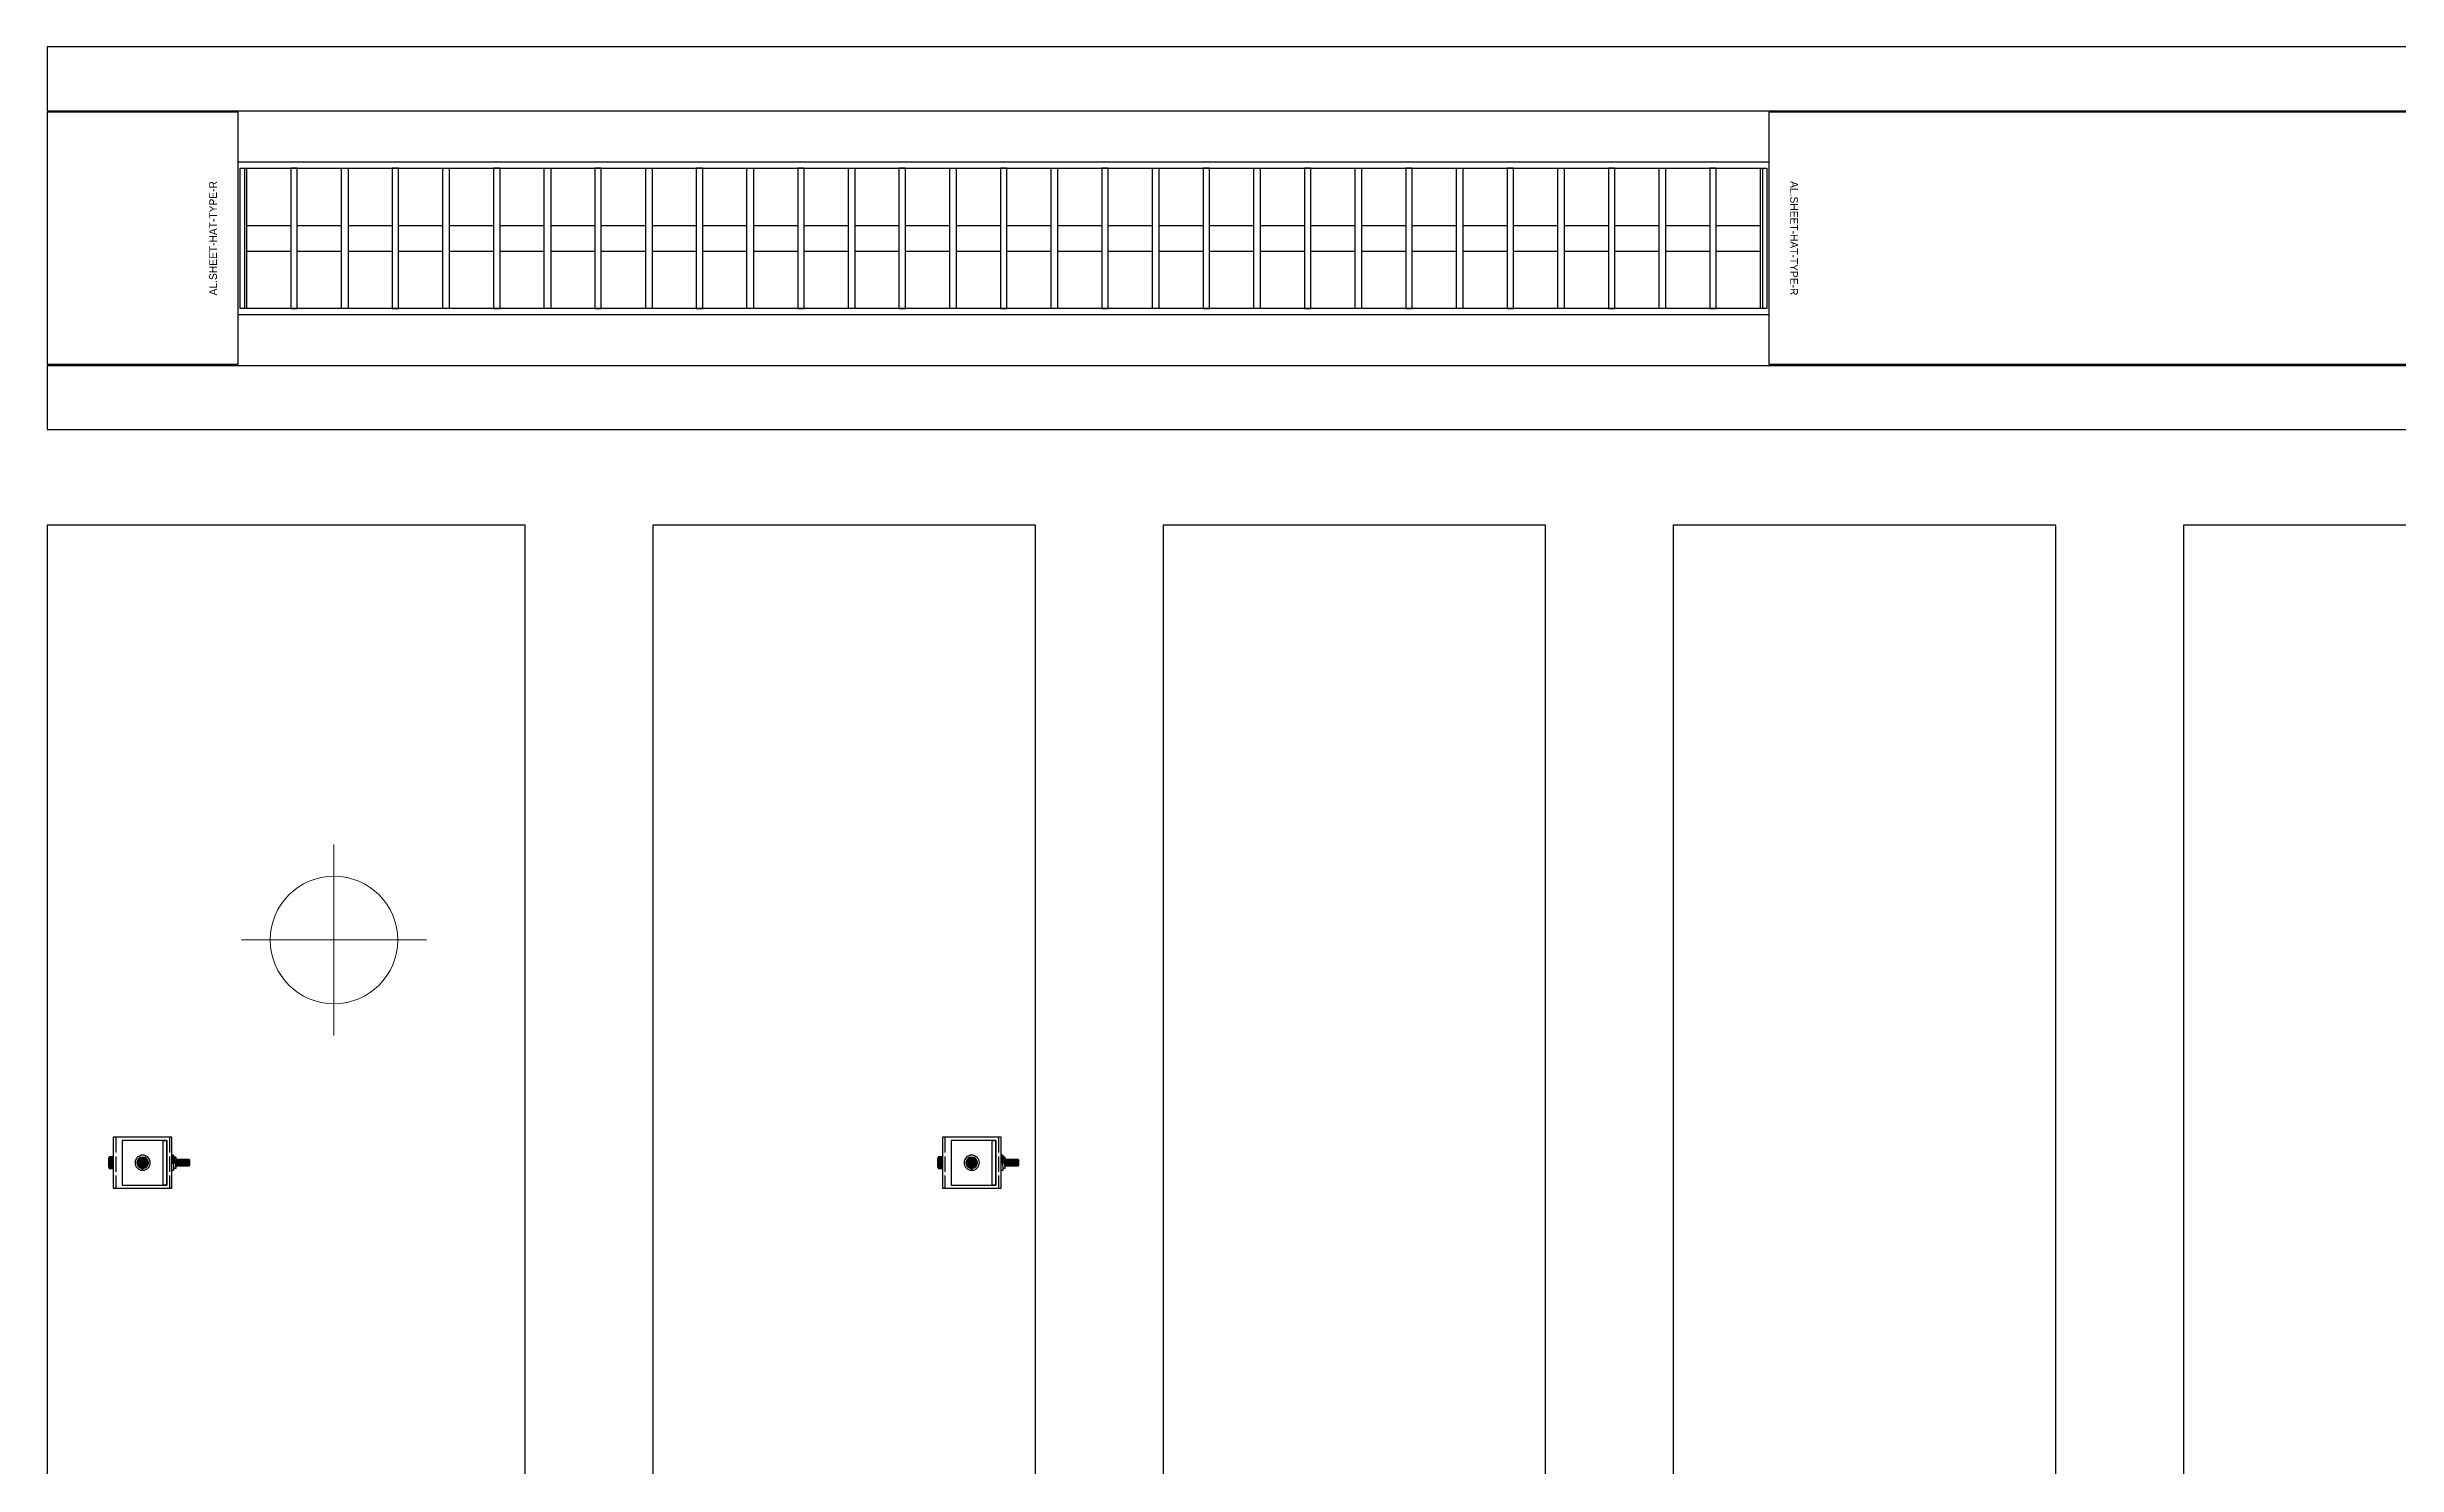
# Model space of a CAD drawing. Header units: millimetres. Extents: x -962357 to -591296, y -195428 to 59420.
# Drawn here: x -832205 to -830363, y 6150 to 7263 of the extents above; entities that cross this region are included whole.
import ezdxf
from ezdxf.enums import TextEntityAlignment as Align

# ---------------------------------------------------------------- set-up
doc = ezdxf.new("R2010")
doc.units = ezdxf.units.MM
doc.linetypes.add('ACAD_ISO02W100', pattern=[15, 12, -3])
doc.linetypes.add('DPA_Boundary Line 500', pattern=[3.75, 0, -0.75, 1.5, -0.75, 0, -0.75])
for name, color, linetype in [('000 - CSD_PL_001 - ASCESSORIES', 251, 'Continuous'), ('000 - H A T C H', 8, 'Continuous'), ('000 - WIPEOUT', 250, 'Continuous'), ('001 - ASCESSORIES', 251, 'Continuous'), ('008 - LIGHTING', 1, 'Continuous'), ('A04_TUBE SERIES', 2, 'Continuous'), ('A11_ALU.SOLID SHEET', 2, 'Continuous')]:
    doc.layers.add(name, color=color, linetype=linetype)
for name, color, linetype, lineweight in [('A-DETL-GENF', 2, 'Continuous', 9), ('E-LITE-EQPM', 2, 'Continuous', 9), ('I-WALL-E', 2, 'Continuous', 9)]:
    doc.layers.add(name, color=color, linetype=linetype, lineweight=lineweight)
doc.layers.get('000 - CSD_PL_001 - ASCESSORIES').off()

# ---------------------------------------------------------------- blocks, each defined once
blk = doc.blocks.new('*U634')
at = {"color": 1}
blk.add_wipeout([(600, -60), (-600, -60), (-600, 60), (600, 60)], dxfattribs=at).dxf.layer = '000 - WIPEOUT'
at = {"layer": '001 - ASCESSORIES', "color": 0}
blk.add_lwpolyline([(600, -60), (-600, -60), (-600, 60), (600, 60)], close=True, dxfattribs=at)
at = {"layer": '001 - ASCESSORIES'}
for points in [[(-593.5, -55), (-598.5, -55), (-598.5, 55), (-593.5, 55)], [(595, -55), (-595, -55), (-595, 55), (595, 55)], [(-558.8, -55), (-553.8, -55), (-553.8, 55), (-558.8, 55)], [(-514, -55), (-519, -55), (-519, 55), (-514, 55)], [(-479.3, -55), (-474.3, -55), (-474.3, 55), (-479.3, 55)], [(-434.6, -55), (-439.6, -55), (-439.6, 55), (-434.6, 55)], [(-399.8, -55), (-394.8, -55), (-394.8, 55), (-399.8, 55)], [(-355.1, -55), (-360.1, -55), (-360.1, 55), (-355.1, 55)], [(-320.4, -55), (-315.4, -55), (-315.4, 55), (-320.4, 55)], [(-275.6, -55), (-280.6, -55), (-280.6, 55), (-275.6, 55)], [(-240.9, -55), (-235.9, -55), (-235.9, 55), (-240.9, 55)], [(-196.2, -55), (-201.2, -55), (-201.2, 55), (-196.2, 55)], [(-161.4, -55), (-156.4, -55), (-156.4, 55), (-161.4, 55)], [(-116.7, -55), (-121.7, -55), (-121.7, 55), (-116.7, 55)], [(-82, -55), (-77, -55), (-77, 55), (-82, 55)], [(-37.2, -55), (-42.2, -55), (-42.2, 55), (-37.2, 55)], [(-2.5, -55), (2.5, -55), (2.5, 55), (-2.5, 55)], [(42.2, -55), (37.2, -55), (37.2, 55), (42.2, 55)], [(77, -55), (82, -55), (82, 55), (77, 55)], [(121.7, -55), (116.7, -55), (116.7, 55), (121.7, 55)], [(156.4, -55), (161.4, -55), (161.4, 55), (156.4, 55)], [(201.2, -55), (196.2, -55), (196.2, 55), (201.2, 55)], [(235.9, -55), (240.9, -55), (240.9, 55), (235.9, 55)], [(280.6, -55), (275.6, -55), (275.6, 55), (280.6, 55)], [(315.4, -55), (320.4, -55), (320.4, 55), (315.4, 55)], [(360.1, -55), (355.1, -55), (355.1, 55), (360.1, 55)], [(394.8, -55), (399.8, -55), (399.8, 55), (394.8, 55)], [(439.6, -55), (434.6, -55), (434.6, 55), (439.6, 55)], [(474.3, -55), (479.3, -55), (479.3, 55), (474.3, 55)], [(519, -55), (514, -55), (514, 55), (519, 55)], [(553.8, -55), (558.8, -55), (558.8, 55), (553.8, 55)], [(598.5, -55), (593.5, -55), (593.5, 55), (598.5, 55)]]:
    blk.add_lwpolyline(points, close=True, dxfattribs=at)
for points in [[(-593.5, 10), (-558.8, 10)], [(-553.8, 10), (-519, 10)], [(-514, 10), (-479.3, 10)], [(-474.3, 10), (-439.6, 10)], [(-434.6, 10), (-399.8, 10)], [(-394.8, 10), (-360.1, 10)], [(-355.1, 10), (-320.4, 10)], [(-315.4, 10), (-280.6, 10)], [(-275.6, 10), (-240.9, 10)], [(-235.9, 10), (-201.2, 10)], [(-196.2, 10), (-161.4, 10)], [(-156.4, 10), (-121.7, 10)], [(-116.7, 10), (-82, 10)], [(-77, 10), (-42.2, 10)], [(-37.2, 10), (-2.5, 10)], [(2.5, 10), (37.2, 10)], [(42.2, 10), (77, 10)], [(82, 10), (116.7, 10)], [(121.7, 10), (156.4, 10)], [(161.4, 10), (196.2, 10)], [(201.2, 10), (235.9, 10)], [(240.9, 10), (275.6, 10)], [(280.6, 10), (315.4, 10)], [(320.4, 10), (355.1, 10)], [(360.1, 10), (394.8, 10)], [(399.8, 10), (434.6, 10)], [(439.6, 10), (474.3, 10)], [(479.3, 10), (514, 10)], [(519, 10), (553.8, 10)], [(558.8, 10), (593.5, 10)], [(-593.5, -10), (-558.8, -10)], [(-553.8, -10), (-519, -10)], [(-514, -10), (-479.3, -10)], [(-474.3, -10), (-439.6, -10)], [(-434.6, -10), (-399.8, -10)], [(-394.8, -10), (-360.1, -10)], [(-355.1, -10), (-320.4, -10)], [(-315.4, -10), (-280.6, -10)], [(-275.6, -10), (-240.9, -10)], [(-235.9, -10), (-201.2, -10)], [(-196.2, -10), (-161.4, -10)], [(-156.4, -10), (-121.7, -10)], [(-116.7, -10), (-82, -10)], [(-77, -10), (-42.2, -10)], [(-37.2, -10), (-2.5, -10)], [(2.5, -10), (37.2, -10)], [(42.2, -10), (77, -10)], [(82, -10), (116.7, -10)], [(121.7, -10), (156.4, -10)], [(161.4, -10), (196.2, -10)], [(201.2, -10), (235.9, -10)], [(240.9, -10), (275.6, -10)], [(280.6, -10), (315.4, -10)], [(320.4, -10), (355.1, -10)], [(360.1, -10), (394.8, -10)], [(399.8, -10), (434.6, -10)], [(439.6, -10), (474.3, -10)], [(479.3, -10), (514, -10)], [(519, -10), (553.8, -10)], [(558.8, -10), (593.5, -10)]]:
    blk.add_lwpolyline(points, dxfattribs=at)
blk = doc.blocks.new('*U506')
at = {"layer": 'A11_ALU.SOLID SHEET', "color": 0}
blk.add_lwpolyline([(150, -98.8), (150, 98.8), (0, 98.8), (0, -98.8)], close=True, dxfattribs=at)
at = {"layer": 'Defpoints', "color": 250}
blk.add_point((0, 0), dxfattribs=at)
blk.add_text('AL.SHEET-HAT-TYPE-R', height=6, rotation=270, dxfattribs=at).set_placement((15, 0), align=Align.BOTTOM_CENTER)
blk = doc.blocks.new('*U507')
at = {"layer": 'A11_ALU.SOLID SHEET', "color": 0}
blk.add_lwpolyline([(825.7, -98.8), (825.7, 98.8), (0, 98.8), (0, -98.8)], close=True, dxfattribs=at)
at = {"layer": 'Defpoints', "color": 250}
blk.add_point((0, 0), dxfattribs=at)
blk.add_text('AL.SHEET-HAT-TYPE-R', height=6, rotation=270, dxfattribs=at).set_placement((15, 0), align=Align.BOTTOM_CENTER)
blk = doc.blocks.new('*U621')
at = {"color": 3}
for points in [[(-875, 550), (875, 550), (875, 250), (-875, 250)], [(-875, 150), (875, 150), (875, -150), (-875, -150)], [(-875, -250), (875, -250), (875, -550), (-875, -550)]]:
    blk.add_wipeout(points, dxfattribs=at).dxf.layer = '000 - WIPEOUT'
at = {"layer": 'A11_ALU.SOLID SHEET', "color": 0, "linetype": 'ByBlock'}
for points in [[(-875, 250), (875, 250), (875, 550), (-875, 550)], [(-875, -150), (875, -150), (875, 150), (-875, 150)], [(-875, -550), (875, -550), (875, -250), (-875, -250)]]:
    blk.add_lwpolyline(points, close=True, dxfattribs=at)
blk = doc.blocks.new('*U393')
at = {"layer": 'Defpoints'}
blk.add_point((0, 0), dxfattribs=at)
blk.add_wipeout([(875, 250), (875, 625), (-875, 625), (-875, 250)]).dxf.layer = '000 - WIPEOUT'
at = {"layer": 'A11_ALU.SOLID SHEET', "color": 0}
blk.add_lwpolyline([(875, 250), (875, 625), (-875, 625), (-875, 250)], close=True, dxfattribs=at)
at = {"layer": 'Defpoints'}
blk.add_point((0, 400), dxfattribs=at)
blk = doc.blocks.new('*U400')
blk.add_attdef('EXTR.OVL-LENGTH_', (-25, -59.1), '', height=5)
blk.add_wipeout([(-25, 0), (25, 0), (25, 2175.7), (-25, 2175.7)]).dxf.layer = '000 - WIPEOUT'
at = {"layer": 'A04_TUBE SERIES', "color": 0}
blk.add_lwpolyline([(-25, 0), (25, 0), (25, 2175.7), (-25, 2175.7)], close=True, dxfattribs=at)
blk = doc.blocks.new('*U401')
blk.add_attdef('EXTR.OVL-LENGTH_', (-25, -59.1), '', height=5)
blk.add_wipeout([(-25, 0), (25, 0), (25, 2175.7), (-25, 2175.7)]).dxf.layer = '000 - WIPEOUT'
at = {"layer": 'A04_TUBE SERIES', "color": 0}
blk.add_lwpolyline([(-25, 0), (25, 0), (25, 2175.7), (-25, 2175.7)], close=True, dxfattribs=at)
blk = doc.blocks.new('*U402')
at = {"layer": 'Defpoints'}
blk.add_point((0, 0), dxfattribs=at)
blk.add_wipeout([(875, 250), (875, 650), (-875, 650), (-875, 250)]).dxf.layer = '000 - WIPEOUT'
at = {"layer": 'A11_ALU.SOLID SHEET', "color": 0}
blk.add_lwpolyline([(875, 250), (875, 650), (-875, 650), (-875, 250)], close=True, dxfattribs=at)
at = {"layer": 'Defpoints'}
blk.add_point((0, 400), dxfattribs=at)
blk = doc.blocks.new('*U5836')
at = {"layer": 'A11_ALU.SOLID SHEET', "color": 1, "rotation": 179.9999999999998}
blk.add_blockref('*U506', (-87375, 3532.5), dxfattribs=at)
at = {"layer": 'A11_ALU.SOLID SHEET', "color": 1}
blk.add_blockref('*U507', (-86175, 3532.5), dxfattribs=at)
at = {"layer": 'A11_ALU.SOLID SHEET', "linetype": 'ByBlock', "rotation": 90}
blk.add_blockref('*U621', (-86500, 2432.5), dxfattribs=at)
at = {"layer": '008 - LIGHTING'}
blk.add_blockref('*U634', (-86775, 3532.5), dxfattribs=at)
at = {"layer": 'A04_TUBE SERIES', "linetype": 'ByBlock'}
for name, p, rotation in [('*U400', (-85349.3, 3657.5), 90), ('*U401', (-85349.3, 3407.5), 89.99999999997452)]:
    blk.add_blockref(name, p, dxfattribs=dict(at, rotation=rotation))
at = {"layer": 'A11_ALU.SOLID SHEET', "linetype": 'ByBlock'}
for name, p, rotation in [('*U393', (-86900, 2432.5), 90), ('*U402', (-86100, 2432.5), 270)]:
    blk.add_blockref(name, p, dxfattribs=dict(at, rotation=rotation))
blk = doc.blocks.new('LGF_DL_SAA_LowPower_DL1a - LGF_DL_SAA_LowPower_DL1a-8832329-4180-01 LOWER PLATFORM LEVEL - REFLECTED CEILING PLAN')
at = {"layer": 'A-DETL-GENF'}
for p, q in [((0, 75), (0, -75)), ((72.5, 0), (-72.5, 0))]:
    blk.add_line(p, q, dxfattribs=at)
blk.add_circle((0, 0), 50, dxfattribs=at)
blk = doc.blocks.new('C-1-PP19-AR-4180-01-B_20250908-040939_EXDOWNLIGHT')
at = {"layer": 'E-LITE-EQPM', "extrusion": (0, 0, -1), "rotation": 180}
blk.add_blockref('LGF_DL_SAA_LowPower_DL1a - LGF_DL_SAA_LowPower_DL1a-8832329-4180-01 LOWER PLATFORM LEVEL - REFLECTED CEILING PLAN', (87300, 2982.2), dxfattribs=at)
blk = doc.blocks.new('000 - ASSCESSORIES_FAMELINE_GALV.BRACKET_FITTING_L-PROFILE_BK-08_TOP_VIEW')
at = {"linetype": 'Continuous'}
blk.add_wipeout([(-17.5, 19), (-17.5, -16), (17.5, -16), (17.5, 19)], dxfattribs=at).dxf.layer = '000 - WIPEOUT'
at = {"layer": '001 - ASCESSORIES', "linetype": 'ByBlock'}
blk.add_lwpolyline([(-17.5, 19), (17.5, 19), (17.5, 16), (-17.5, 16)], close=True, dxfattribs=at)
at = {"layer": '001 - ASCESSORIES', "color": 0, "linetype": 'Continuous'}
blk.add_lwpolyline([(-17.5, 19), (-17.5, -16), (17.5, -16), (17.5, 19)], close=True, dxfattribs=at)
at = {"layer": '001 - ASCESSORIES'}
blk.add_circle((0, 0), 3.5, dxfattribs=at)
blk = doc.blocks.new('*U492')
at = {"layer": '001 - ASCESSORIES', "color": 0}
blk.add_blockref('000 - ASSCESSORIES_FAMELINE_GALV.BRACKET_FITTING_L-PROFILE_BK-08_TOP_VIEW', (0, 0), dxfattribs=at)
blk = doc.blocks.new('000 - DYNAMIC_VIEW_ASSCESSORIES_GALV.STUD_FULL_THREAD_1-4_TOP_VIEW')
at = {"layer": '000 - H A T C H'}
h = blk.add_hatch(color=250, dxfattribs=at)
h.dxf.hatch_style = 1
edge = h.paths.add_edge_path()
edge.add_arc((0, 0), 3.18, 0, 360)
at = {"layer": '001 - ASCESSORIES', "color": 0}
blk.add_circle((0, 0), 3.18, dxfattribs=at)
blk = doc.blocks.new('*U485')
at = {"layer": '001 - ASCESSORIES', "color": 0}
blk.add_blockref('000 - DYNAMIC_VIEW_ASSCESSORIES_GALV.STUD_FULL_THREAD_1-4_TOP_VIEW', (0, 0), dxfattribs=at)
blk = doc.blocks.new('000 - ASSCESSORIES_FAMELINE_GALV.BRACKET_FITTING_U-PROFILE_BK-07_TOP_VIEW')
at = {"linetype": 'Continuous'}
blk.add_wipeout([(20, -23), (20, 23), (-20, 23), (-20, -23)], dxfattribs=at).dxf.layer = '000 - WIPEOUT'
at = {"layer": '001 - ASCESSORIES', "linetype": 'ACAD_ISO02W100'}
for p, q in [((20, 21), (-20, 21)), ((20, -21), (-20, -21))]:
    blk.add_line(p, q, dxfattribs=at)
at = {"layer": '001 - ASCESSORIES', "color": 0, "linetype": 'Continuous'}
blk.add_lwpolyline([(20, -23), (20, 23), (-20, 23), (-20, -23)], close=True, dxfattribs=at)
at = {"layer": '001 - ASCESSORIES', "linetype": 'Continuous'}
blk.add_circle((0, 0), 3.5, dxfattribs=at)
blk = doc.blocks.new('*U489')
at = {"layer": '001 - ASCESSORIES', "color": 0, "linetype": 'ByBlock'}
blk.add_blockref('000 - ASSCESSORIES_FAMELINE_GALV.BRACKET_FITTING_U-PROFILE_BK-07_TOP_VIEW', (0, 0), dxfattribs=at)
blk = doc.blocks.new('*U281')
at = {"layer": '001 - ASCESSORIES', "color": 0}
blk.add_lwpolyline([(4.6, 0), (2.3, 4), (-2.3, 4), (-4.6, 0), (-2.3, -4), (2.3, -4)], close=True, dxfattribs=at)
at = {"layer": '001 - ASCESSORIES', "color": 8}
blk.add_circle((0, 0), 3.85, dxfattribs=at)
at = {"layer": '001 - ASCESSORIES', "color": 0}
blk.add_circle((0, 0), 2.6, dxfattribs=at)
blk = doc.blocks.new('*U639')
at = {"layer": '000 - CSD_PL_001 - ASCESSORIES', "color": 0, "rotation": 270}
blk.add_blockref('*U281', (0, 0), dxfattribs=at)
blk = doc.blocks.new('*U308')
at = {"layer": '001 - ASCESSORIES'}
blk.add_lwpolyline([(-0.3, -4.5), (-0.3, -2.5, -19.949874), (0.3, -2.5), (0.3, -4.5)], format="xyb", dxfattribs=at)
blk.add_arc((0, 0), 4.5, 273.1847, 266.8153, dxfattribs=at)
blk = doc.blocks.new('000 - ASSCESSORIES_SPRING_WASHER_M5_TOP_VIEW')
at = {"color": 6}
blk.add_blockref('*U308', (0, 0), dxfattribs=at)
blk = doc.blocks.new('*U641')
at = {"color": 6}
blk.add_blockref('000 - ASSCESSORIES_SPRING_WASHER_M5_TOP_VIEW', (0, 0), dxfattribs=at)
blk = doc.blocks.new('*U307')
at = {"layer": '001 - ASCESSORIES'}
blk.add_lwpolyline([(-0.3, -6), (-0.3, -2.5, -19.949874), (0.2, -2.5), (0.2, -6)], format="xyb", dxfattribs=at)
blk.add_arc((0, 0), 6, 273.1847, 266.8153, dxfattribs=at)
blk = doc.blocks.new('000 - ASSCESSORIES_WASHER_M5_TOP_VIEW')
at = {"color": 6}
blk.add_blockref('*U307', (0, 0), dxfattribs=at)
blk = doc.blocks.new('*U640')
at = {"color": 6}
blk.add_blockref('000 - ASSCESSORIES_WASHER_M5_TOP_VIEW', (0, 0), dxfattribs=at)
blk = doc.blocks.new('*U282')
at = {"color": 1}
for p, q in [((-3.5, 3.5), (3.5, 3.5)), ((-3.5, 0), (3.5, 0))]:
    blk.add_line(p, q, dxfattribs=at)
at = {"color": 0}
for points in [[(-2.3, 3.2, 0.249855), (-4.6, 3.2), (-4.6, 0.3, 0.249855), (-2.3, 0.3)], [(2.3, 3.2, 0.062432), (0, 3.5, 0.062432), (-2.3, 3.2), (-2.3, 0.3, 0.061701), (0, 0, 0.061701), (2.3, 0.3)], [(4.6, 3.2, 0.249855), (2.3, 3.2), (2.3, 0.3, 0.249855), (4.6, 0.3)]]:
    blk.add_lwpolyline(points, format="xyb", close=True, dxfattribs=at)
blk = doc.blocks.new('*U296')
at = {"layer": '000 - H A T C H'}
h = blk.add_hatch(dxfattribs=at)
h.set_pattern_fill('ANSI35', color=8, scale=4, angle=65)
h.set_pattern_definition([(110, (-0.5, 0), (-0.939693, -0.34202), []), (110, (-0.2012, 0.6409), (-0.939693, -0.34202), [1.25, -0.25, 0, -0.25])])
h.paths.add_polyline_path([(0, -2.5), (59.5, -2.5), (59.5, 2.5), (0, 2.5)])
at = {"color": 8}
blk.add_line((59.5, -2.5), (59.5, 2.5), dxfattribs=at)
at = {"color": 1}
blk.add_lwpolyline([(59.5, 2.5), (0, 2.5), (0, -2.5), (59.5, -2.5), (60, -2), (60, 2)], close=True, dxfattribs=at)
blk = doc.blocks.new('*U448')
at = {"layer": '000 - H A T C H'}
h = blk.add_hatch(color=250, dxfattribs=at)
h.dxf.hatch_style = 1
edge = h.paths.add_edge_path()
edge.add_line((-0.3, -4.6), (-3.2, -4.6))
edge.add_arc((-1, -3.5), 2.45, 180, 208.0569, ccw=False)
edge.add_line((-3.5, -3.5), (-3.5, 0))
edge.add_arc((5.9, 0), 9.36, 179.9761, 180.0239, ccw=False)
edge.add_line((-3.5, 0), (-3.5, 0))
edge.add_arc((5.9, 0), 9.36, 179.9761, 180.0239, ccw=False)
edge.add_line((-3.5, 0), (-3.5, 3.5))
edge.add_arc((-1, 3.5), 2.45, 151.9431, 180, ccw=False)
edge.add_line((-3.2, 4.6), (-0.3, 4.6))
edge.add_arc((-2.5, 3.5), 2.45, 360, 388.0569, ccw=False)
edge.add_line((0, 3.5), (0, -3.5))
edge.add_arc((-2.5, -3.5), 2.45, 331.9431, 360, ccw=False)
blk.add_blockref('*U296', (0, 0))
at = {"layer": '001 - ASCESSORIES', "rotation": 90}
blk.add_blockref('*U282', (0, 0), dxfattribs=at)
blk = doc.blocks.new('*U306')
blk.add_wipeout([(-6, 0.65), (6, 0.65), (6, -0.65), (-6, -0.65)]).dxf.layer = '000 - WIPEOUT'
at = {"layer": '001 - ASCESSORIES'}
blk.add_lwpolyline([(-6, 0.65), (6, 0.65), (6, -0.65), (-6, -0.65)], close=True, dxfattribs=at)
blk.add_wipeout([(0.1, -0.65), (6, -0.65), (6, 0.65), (0.1, 0.65)]).dxf.layer = '000 - WIPEOUT'
blk.add_wipeout([(-0.1, -0.65), (-6, -0.65), (-6, 0.65), (-0.1, 0.65)]).dxf.layer = '000 - WIPEOUT'
for points in [[(-0.1, -0.65), (-6, -0.65), (-6, 0.65), (-0.1, 0.65)], [(0.1, -0.65), (6, -0.65), (6, 0.65), (0.1, 0.65)]]:
    blk.add_lwpolyline(points, close=True, dxfattribs=at)
blk = doc.blocks.new('000 - ASSCESSORIES_WASHER_M5_FRONT-SIDE-BACK_VIEW')
at = {"color": 6}
blk.add_blockref('*U306', (0, 0), dxfattribs=at)
blk = doc.blocks.new('*U637')
at = {"color": 6}
blk.add_blockref('000 - ASSCESSORIES_WASHER_M5_FRONT-SIDE-BACK_VIEW', (0, 0), dxfattribs=at)
blk = doc.blocks.new('*U309')
blk.add_wipeout([(-4.5, 0.65), (4.5, 0.65), (4.5, -0.65), (-4.5, -0.65)]).dxf.layer = '000 - WIPEOUT'
at = {"layer": '001 - ASCESSORIES'}
blk.add_lwpolyline([(-4.5, 0.65), (4.5, 0.65), (4.5, -0.65), (-4.5, -0.65)], close=True, dxfattribs=at)
blk.add_wipeout([(0.1, -0.95), (4.5, -0.65), (4.5, 0.65), (0.1, 0.35)]).dxf.layer = '000 - WIPEOUT'
blk.add_wipeout([(-0.1, -0.35), (-4.5, -0.65), (-4.5, 0.65), (-0.1, 0.95)]).dxf.layer = '000 - WIPEOUT'
for points in [[(-0.1, -0.35), (-4.5, -0.65), (-4.5, 0.65), (-0.1, 0.95)], [(0.1, -0.95), (4.5, -0.65), (4.5, 0.65), (0.1, 0.35)]]:
    blk.add_lwpolyline(points, close=True, dxfattribs=at)
blk = doc.blocks.new('000 - ASSCESSORIES_SPRING_WASHER_M5_FRONT-SIDE-BACK_VIEW')
at = {"color": 6}
blk.add_blockref('*U309', (0, 0), dxfattribs=at)
blk = doc.blocks.new('*U638')
at = {"color": 6}
blk.add_blockref('000 - ASSCESSORIES_SPRING_WASHER_M5_FRONT-SIDE-BACK_VIEW', (0, 0), dxfattribs=at)
blk = doc.blocks.new('*U486')
at = {"layer": '001 - ASCESSORIES'}
blk.add_blockref('*U448', (-23, 0), dxfattribs=at)
at = {"layer": '001 - ASCESSORIES', "color": 6, "rotation": 180}
for name in ['*U640', '*U641']:
    blk.add_blockref(name, (0, 0), dxfattribs=at)
at = {"layer": '001 - ASCESSORIES', "color": 2, "rotation": 270}
blk.add_blockref('*U639', (0, 0), dxfattribs=at)
blk.add_blockref('*U639', (0, 0), dxfattribs=at)
at = {"layer": '001 - ASCESSORIES', "color": 0, "rotation": 90}
blk.add_blockref('*U489', (0, 0), dxfattribs=at)
at = {"layer": '001 - ASCESSORIES', "color": 0, "rotation": 270}
blk.add_blockref('*U492', (0, 0), dxfattribs=at)
at = {"layer": '001 - ASCESSORIES', "color": 6}
for name in ['*U640', '*U641']:
    blk.add_blockref(name, (0, 0), dxfattribs=at)
at = {"layer": '001 - ASCESSORIES', "color": 2, "rotation": 90}
blk.add_blockref('*U639', (0, 0), dxfattribs=at)
blk.add_blockref('*U639', (0, 0), dxfattribs=at)
at = {"layer": '001 - ASCESSORIES', "color": 1}
blk.add_blockref('*U485', (0, 0), dxfattribs=at)
at = {"layer": '001 - ASCESSORIES', "rotation": 90}
blk.add_blockref('*U637', (23.65, 0), dxfattribs=at)
blk.add_blockref('*U638', (25.25, 0), dxfattribs=at)
blk = doc.blocks.new('C-1-PP19-AR-4180-01-B_20250903-141828_ERROR_HANGING')
at = {"layer": '000 - CSD_PL_001 - ASCESSORIES', "linetype": 'ByBlock'}
for p in [(-87450, 2807.5), (-86800, 2807.5)]:
    blk.add_blockref('*U486', p, dxfattribs=at)

msp = doc.modelspace()

# ---------------------------------------------------------------- linework, layer by layer
at = {"layer": 'I-WALL-E', "linetype": 'DPA_Boundary Line 500'}
for p, q in [((-832190, 7262.5), (-832190, 7250)), ((-832190, 7250), (-832190, 7262.5)), ((-832190, 6975), (-832190, 6962.5)), ((-832190, 6962.5), (-832190, 6975))]:
    msp.add_line(p, q, dxfattribs=at)

# ---------------------------------------------------------------- next in the draw order: block references
msp.add_blockref('*U5836', (-744680, 3580))

# ---------------------------------------------------------------- next in the draw order: block references
msp.add_blockref('C-1-PP19-AR-4180-01-B_20250908-040939_EXDOWNLIGHT', (-744680, 3580))

# ---------------------------------------------------------------- next in the draw order: block references
msp.add_blockref('C-1-PP19-AR-4180-01-B_20250903-141828_ERROR_HANGING', (-744680, 3580))

doc.saveas('drawing.dxf')
